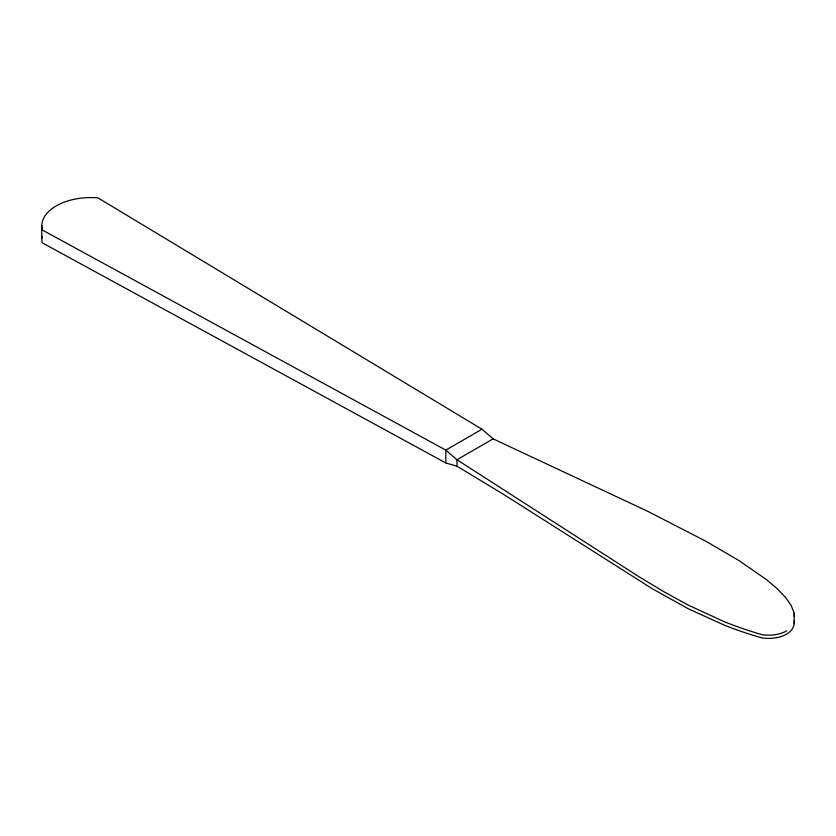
<?xml version="1.0" encoding="UTF-8"?>
<svg xmlns="http://www.w3.org/2000/svg" width="836" height="836" viewBox="0 0 836 836"><rect width="100%" height="100%" fill="white"/><g stroke="black" fill="none" stroke-linecap="round" stroke-linejoin="round"><path stroke-width="1.25" d="M794.2 620.406C795.015 626.133 791.682 631.399 786.707 634.075A25.582 14.734 -0.1 0 1 761.993 637.931A307.69 177.18 -0.1 0 1 723.945 625.004L688.362 608.807L651.913 588.502L504.003 494.651L456.937 466.174L445.807 462.966L42.291 242.848A49.199 28.403 0 0 1 41.999 236.285M481.985 429.223L445.807 450.113L42.291 229.994A49.199 28.403 0 0 1 97.948 197.86L481.985 429.223L493.115 438.869L647.722 511.298L705.73 541.164L739.254 560.757L766.434 579.588L777.062 588.586L785.391 597.217L791.18 605.431L794.19 613.185L794.2 623.646M493.115 438.869L456.937 459.748L456.937 466.174M794.19 613.185L794.19 616.466M445.807 462.966L445.807 450.113L456.937 459.748L638.997 576.735L664.369 591.992L688.362 605.159L723.945 621.556A307.69 178.099 0.1 0 0 761.993 634.66A25.582 14.808 0.1 0 0 786.707 630.866M41.8 225.626L41.8 238.479"/></g></svg>
